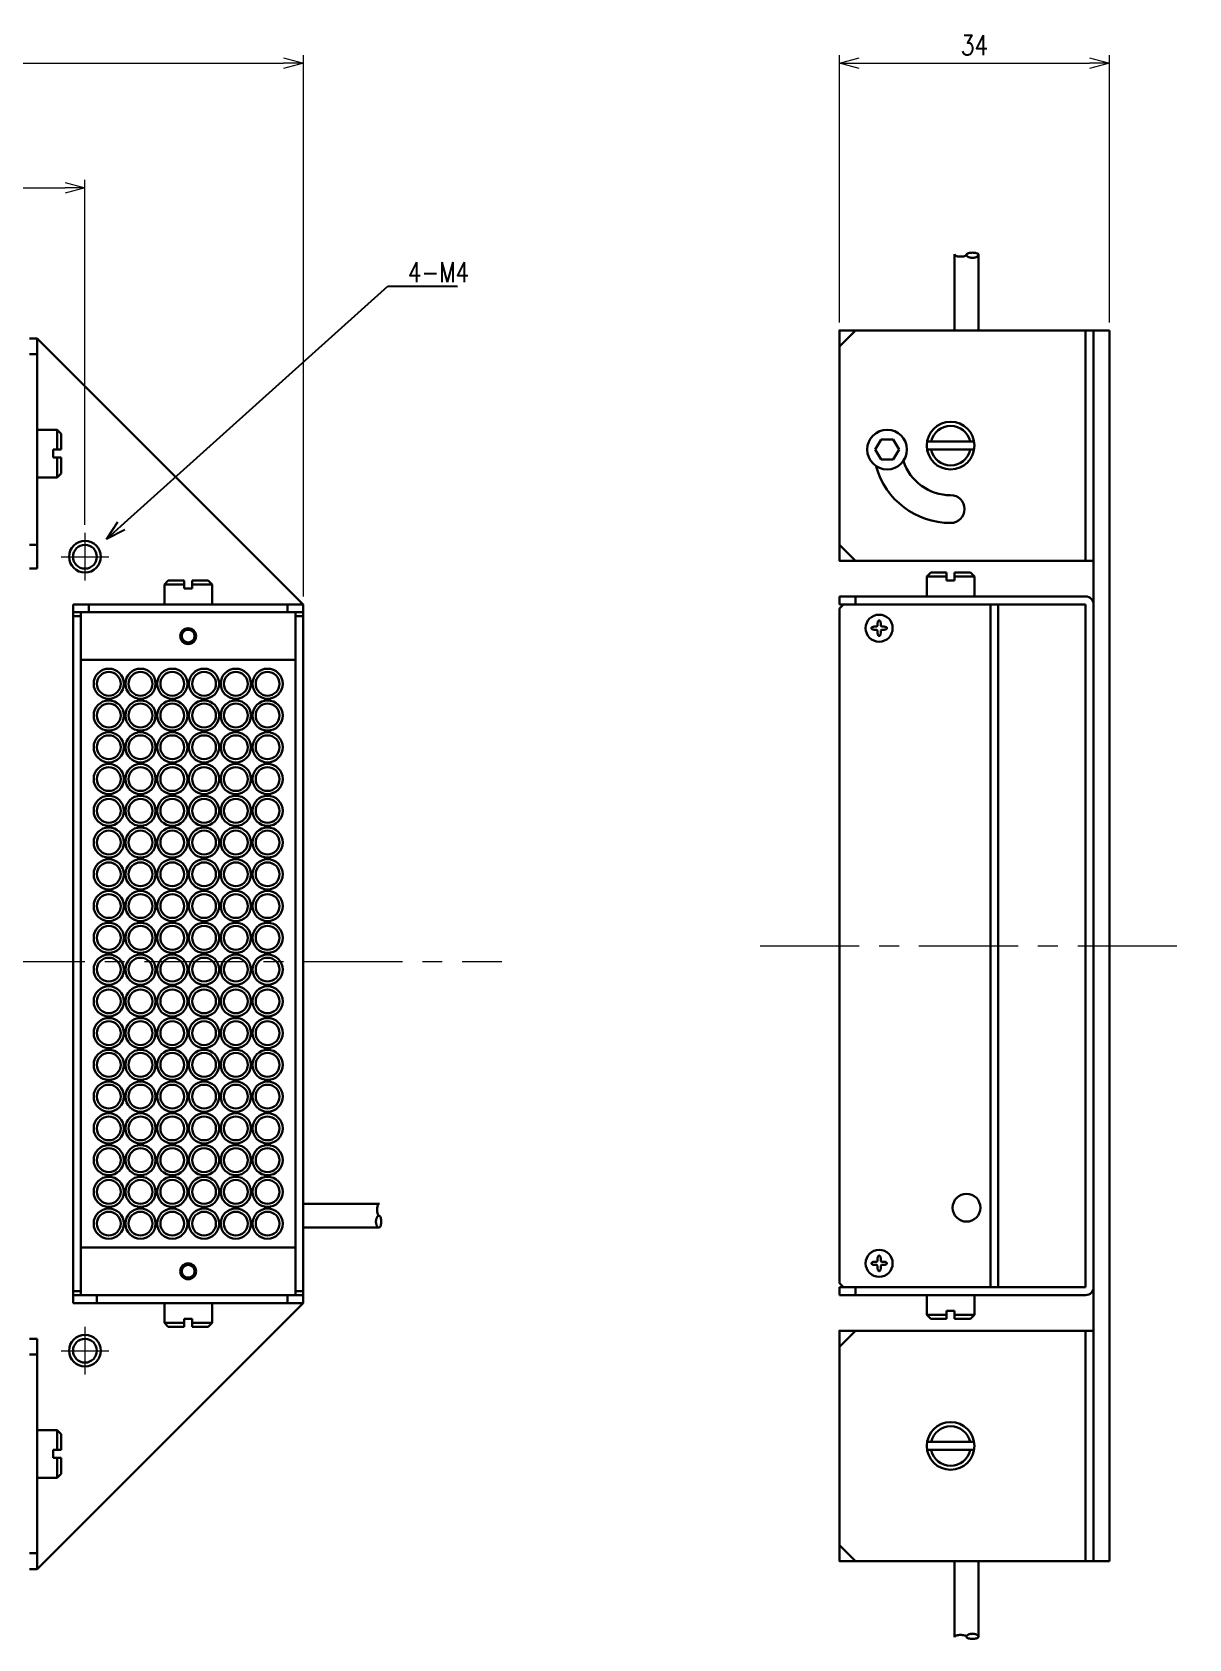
# Model space of a CAD drawing. Header units: millimetres. Extents: x 32 to 367, y 46 to 251.
# Drawn here: x 221 to 366.7, y 49 to 251.4 of the extents above; entities that cross this region are included whole.
import ezdxf
from ezdxf import colors
from ezdxf.entities.mleader import LeaderData, LeaderLine
from ezdxf.math import Vec2, Vec3

# ---------------------------------------------------------------- set-up
doc = ezdxf.new("R2010")
doc.units = ezdxf.units.MM
doc.linetypes.add('CENTER', pattern=[2, 1.25, -0.25, 0.25, -0.25])
doc.layers.get('0').update_dxf_attribs({"lineweight": 30})
doc.layers.get('Defpoints').update_dxf_attribs({"lineweight": 9})
doc.layers.add('2KD_寸法１', color=7, linetype='Continuous', lineweight=15)
doc.layers.add('2KD_寸法１ @ 1', color=7, linetype='Continuous', lineweight=15)
doc.styles.get("Standard").update_dxf_attribs({"font": 'simplex.shx', "width": 0.8, "bigfont": 'extfont.shx'})
doc.dimstyles.new('KD-STD', dxfattribs={"dimscale": 0, "dimtxt": 2.5, "dimasz": 2.5, "dimexe": 1, "dimexo": 1, "dimgap": 1, "dimtad": 1, "dimdsep": 46, "dimtxsty": 'Standard', "dimblk": 'OPEN30', "dimcen": 0, "dimadec": 0, "dimazin": 0, "dimtfac": 1, "dimtmove": 0, "dimatfit": 3, "dimldrblk": 'OPEN30', "dimfxl": 1, "dimtolj": 1, "dimtzin": 0, "dimlwd": 15, "dimlwe": 15, "dimarcsym": 0})

# ---------------------------------------------------------------- blocks, each defined once
blk = doc.blocks.new('_Open30')
at = {"lineweight": -2}
for p, q in [((-1, 0.268), (0, 0)), ((0, 0), (-1, -0.268)), ((0, 0), (-1, 0))]:
    blk.add_line(p, q, dxfattribs=at)
blk = doc.blocks.new('*D28')
at = {"layer": '2KD_寸法１', "color": 0, "lineweight": 15}
for p, q in [((127.66, 189.35), (127.66, 232.8)), ((227.66, 189.35), (227.66, 232.8)), ((130.16, 231.8), (225.16, 231.8))]:
    blk.add_line(p, q, dxfattribs=at)
at = {"layer": 'Defpoints', "color": 0}
for p in [(227.66, 231.8), (127.66, 188.35), (227.66, 188.35)]:
    blk.add_point(p, dxfattribs=at)
at = {"layer": '2KD_寸法１', "color": 0, "lineweight": 15, "xscale": 2.5, "yscale": 2.5, "zscale": 2.5, "rotation": 180}
blk.add_blockref('_Open30', (127.66, 231.8), dxfattribs=at)
at = {"layer": '2KD_寸法１', "color": 0, "lineweight": 15, "xscale": 2.5, "yscale": 2.5, "zscale": 2.5}
blk.add_blockref('_Open30', (227.66, 231.8), dxfattribs=at)
at = {"layer": '2KD_寸法１', "color": 0, "insert": (177.66, 234.05), "char_height": 2.5, "attachment_point": 5}
blk.add_mtext('\\A1;100', dxfattribs=at)
blk = doc.blocks.new('*D29')
at = {"layer": '2KD_寸法１', "color": 0, "lineweight": 15}
for p, q in [((100.16, 180.35), (100.16, 248.53)), ((102.66, 247.53), (252.66, 247.53)), ((255.16, 180.35), (255.16, 248.53))]:
    blk.add_line(p, q, dxfattribs=at)
at = {"layer": 'Defpoints', "color": 0}
for p in [(255.16, 247.53), (100.16, 179.35), (255.16, 179.35)]:
    blk.add_point(p, dxfattribs=at)
at = {"layer": '2KD_寸法１', "color": 0, "lineweight": 15, "xscale": 2.5, "yscale": 2.5, "zscale": 2.5, "rotation": 180}
blk.add_blockref('_Open30', (100.16, 247.53), dxfattribs=at)
at = {"layer": '2KD_寸法１', "color": 0, "lineweight": 15, "xscale": 2.5, "yscale": 2.5, "zscale": 2.5}
blk.add_blockref('_Open30', (255.16, 247.53), dxfattribs=at)
at = {"layer": '2KD_寸法１', "color": 0, "insert": (177.66, 249.78), "char_height": 2.5, "attachment_point": 5}
blk.add_mtext('\\A1;155', dxfattribs=at)
blk = doc.blocks.new('*D35')
at = {"layer": '2KD_寸法１', "color": 0, "lineweight": 15}
for p, q in [((322.67, 214.85), (322.67, 248.53)), ((325.17, 247.53), (354.17, 247.53)), ((356.67, 214.85), (356.67, 248.53))]:
    blk.add_line(p, q, dxfattribs=at)
at = {"layer": 'Defpoints', "color": 0}
for p in [(356.67, 247.53), (322.67, 213.85), (356.67, 213.85)]:
    blk.add_point(p, dxfattribs=at)
at = {"layer": '2KD_寸法１', "color": 0, "lineweight": 15, "xscale": 2.5, "yscale": 2.5, "zscale": 2.5, "rotation": 180}
blk.add_blockref('_Open30', (322.67, 247.53), dxfattribs=at)
at = {"layer": '2KD_寸法１', "color": 0, "lineweight": 15, "xscale": 2.5, "yscale": 2.5, "zscale": 2.5}
blk.add_blockref('_Open30', (356.67, 247.53), dxfattribs=at)
at = {"layer": '2KD_寸法１', "color": 0, "insert": (339.67, 249.78), "char_height": 2.5, "attachment_point": 5}
blk.add_mtext('\\A1;34', dxfattribs=at)
blk = doc.blocks.new('A$C21BE0713')
for p, q in [((14.5, 87.1), (14.5, 77.5)), ((17.5, 87.1), (17.5, 77.5)), ((2, 77.5), (0, 75.5)), ((2, 77.5), (32, 77.5)), ((31, 48.5), (31, 77.5)), ((32, 77.5), (32, -77.5)), ((34, 77.5), (32, 77.5)), ((32, 48.5), (32, 77.5)), ((34, 77.5), (34, -77.5)), ((0, 50.5), (0, 75.5)), ((4.5, 62.5), (5.25, 63.75)), ((5.25, 63.75), (6.75, 63.75)), ((7.5, 62.5), (6.75, 63.75)), ((16.956, 63.5), (11.045, 63.5)), ((5.25, 61.25), (4.5, 62.5)), ((5.25, 61.25), (6.75, 61.25)), ((7.5, 62.5), (6.75, 61.25)), ((16.956, 62.5), (11.045, 62.5)), ((0, 50.5), (2, 48.5)), ((32, 48.5), (2, 48.5)), ((11, 46.5), (11.5, 47)), ((11.5, 47), (13.5, 47)), ((13.5, 47), (13.5, 46)), ((14.5, 46), (14.5, 47)), ((14.5, 47), (16.5, 47)), ((16.5, 47), (17, 46.5)), ((13.5, 46.5), (11, 46.5)), ((11, 44), (11, 46.5)), ((13.5, 46), (14.5, 46)), ((17, 46.5), (14.5, 46.5)), ((17, 44), (17, 46.5)), ((31, 44), (0, 44)), ((0, 44), (0, 43)), ((0, 43), (31, 43)), ((0, 42.5), (0.5, 43)), ((0, 42.5), (0, -42.5)), ((2, 43), (2, 44)), ((11, 44), (17, 44)), ((19, -43), (19, 43)), ((31, -43), (31, 43)), ((32, -43), (32, 43)), ((4.8044, 40.2935), (4.8044, 40.5872)), ((5.196, 40.2935), (5.196, 40.5872)), ((4.7065, 40.1955), (4.4128, 40.1955)), ((4.7065, 39.8039), (4.4128, 39.8039)), ((4.7065, 40.1956), (4.8044, 40.2935)), ((4.7065, 39.8039), (4.8044, 39.706)), ((4.8044, 39.706), (4.8044, 39.4123)), ((5.196, 39.706), (5.196, 39.4123)), ((5.294, 40.1956), (5.1961, 40.2935)), ((5.294, 39.8039), (5.1961, 39.706)), ((5.294, 40.1955), (5.5877, 40.1955)), ((5.294, 39.8039), (5.5877, 39.8039)), ((4.7065, -39.8045), (4.4128, -39.8045)), ((4.7065, -40.1961), (4.4128, -40.1961)), ((4.7065, -39.8044), (4.8044, -39.7065)), ((4.7065, -40.1961), (4.8044, -40.294)), ((4.8044, -39.7065), (4.8044, -39.4128)), ((4.8044, -40.294), (4.8044, -40.5877)), ((5.196, -39.7065), (5.196, -39.4128)), ((5.196, -40.294), (5.196, -40.5877)), ((5.294, -39.8044), (5.1961, -39.7065)), ((5.294, -40.1961), (5.1961, -40.294)), ((5.294, -39.8045), (5.5877, -39.8045)), ((5.294, -40.1961), (5.5877, -40.1961)), ((0, -42.5), (0.5, -43)), ((0, -43), (31, -43)), ((0, -44), (0, -43)), ((0, -44), (31, -44)), ((2, -44), (2, -43)), ((11, -44), (17, -44)), ((11, -44), (11, -46.5)), ((17, -44), (17, -46.5)), ((11, -46.5), (11.5, -47)), ((13.5, -46.5), (11, -46.5)), ((13.5, -47), (13.5, -46)), ((13.5, -46), (14.5, -46)), ((14.5, -46), (14.5, -47)), ((17, -46.5), (14.5, -46.5)), ((16.5, -47), (17, -46.5)), ((2, -48.5), (0, -50.5)), ((2, -48.5), (32, -48.5)), ((11.5, -47), (13.5, -47)), ((14.5, -47), (16.5, -47)), ((31, -77.5), (31, -48.5)), ((0, -75.5), (0, -50.5)), ((16.956, -62.5), (11.045, -62.5)), ((16.956, -63.5), (11.045, -63.5)), ((0, -75.5), (2, -77.5)), ((32, -77.5), (2, -77.5)), ((14.5, -87.1), (14.5, -77.5)), ((17.5, -87.1), (17.5, -77.5)), ((32, -77.5), (34, -77.5))]:
    blk.add_line(p, q)
for points in [[(16, 87.05), (15.9886, 87.0066), (15.9548, 86.9645), (15.8995, 86.925), (15.8246, 86.8893), (15.7321, 86.8585), (15.625, 86.8335), (15.5065, 86.8151), (15.3803, 86.8038), (15.25, 86.8), (15.1198, 86.8038), (14.9935, 86.8151), (14.875, 86.8335), (14.7679, 86.8585), (14.6755, 86.8893), (14.6005, 86.925), (14.5453, 86.9645), (14.5114, 87.0066), (14.5, 87.05)], [(16, 87.05), (16.0114, 87.0934), (16.0453, 87.1355), (16.1005, 87.175), (16.1755, 87.2107), (16.2679, 87.2415), (16.375, 87.2665), (16.4935, 87.2849), (16.6198, 87.2962), (16.75, 87.3), (16.8803, 87.2962), (17.0065, 87.2849), (17.125, 87.2665), (17.2321, 87.2415), (17.3246, 87.2107), (17.3995, 87.175), (17.4548, 87.1355), (17.4886, 87.0934), (17.5, 87.05)], [(17.5, 87.05), (17.4972, 87.0151), (17.4886, 86.9805), (17.4745, 86.9465), (17.4548, 86.9132), (17.4297, 86.881), (17.3995, 86.85), (17.3644, 86.8206), (17.3245, 86.7929), (17.2803, 86.7672), (17.2321, 86.7436), (17.1801, 86.7223), (17.125, 86.7036), (17.0669, 86.6875), (17.0065, 86.6741), (16.9441, 86.6636), (16.8803, 86.6561), (16.8154, 86.6515), (16.75, 86.65), (16.6846, 86.6515), (16.6197, 86.6561), (16.5559, 86.6636), (16.4935, 86.6741), (16.4331, 86.6875), (16.375, 86.7036), (16.3199, 86.7223), (16.2679, 86.7436), (16.2197, 86.7672), (16.1755, 86.7929), (16.1356, 86.8206), (16.1005, 86.85), (16.0703, 86.881), (16.0452, 86.9132), (16.0255, 86.9465), (16.0114, 86.9805), (16.0028, 87.0151), (16, 87.05)], [(0, 75.5), (0, 77.5), (2, 77.5)], [(0, 50.5), (0, 48.5), (2, 48.5)], [(0.5, -43), (20, -43), (20, 43), (0.5, 43)], [(5.196, 40.5872), (5.1953, 40.6213), (5.193, 40.6552), (5.1893, 40.6886), (5.1842, 40.7211), (5.1776, 40.7527), (5.1698, 40.783), (5.1606, 40.8118), (5.1502, 40.8389), (5.1387, 40.8641), (5.1261, 40.8872), (5.1125, 40.908), (5.0981, 40.9263), (5.083, 40.9421), (5.0672, 40.9552), (5.0509, 40.9654), (5.0342, 40.9728), (5.0173, 40.9773), (5.0002, 40.9788), (4.9831, 40.9773), (4.9662, 40.9728), (4.9495, 40.9654), (4.9332, 40.9552), (4.9174, 40.9421), (4.9023, 40.9263), (4.8879, 40.908), (4.8743, 40.8872), (4.8617, 40.8641), (4.8502, 40.8389), (4.8398, 40.8118), (4.8306, 40.783), (4.8228, 40.7527), (4.8162, 40.7211), (4.8111, 40.6886), (4.8074, 40.6552), (4.8051, 40.6213), (4.8044, 40.5872)], [(4.4128, 40.1955), (4.3787, 40.1948), (4.3448, 40.1925), (4.3114, 40.1888), (4.2789, 40.1837), (4.2473, 40.1771), (4.217, 40.1693), (4.1882, 40.1601), (4.1611, 40.1497), (4.1359, 40.1382), (4.1128, 40.1256), (4.092, 40.112), (4.0737, 40.0976), (4.0579, 40.0825), (4.0448, 40.0667), (4.0346, 40.0504), (4.0272, 40.0337), (4.0227, 40.0168), (4.0212, 39.9997), (4.0227, 39.9826), (4.0272, 39.9657), (4.0346, 39.949), (4.0448, 39.9327), (4.0579, 39.9169), (4.0737, 39.9018), (4.092, 39.8874), (4.1128, 39.8738), (4.1359, 39.8612), (4.1611, 39.8497), (4.1882, 39.8393), (4.217, 39.8301), (4.2473, 39.8223), (4.2789, 39.8157), (4.3114, 39.8106), (4.3448, 39.8069), (4.3787, 39.8046), (4.4128, 39.8039)], [(4.8044, 39.4123), (4.8051, 39.3782), (4.8074, 39.3443), (4.8111, 39.3109), (4.8162, 39.2784), (4.8228, 39.2468), (4.8306, 39.2165), (4.8398, 39.1877), (4.8502, 39.1606), (4.8617, 39.1354), (4.8743, 39.1123), (4.8879, 39.0915), (4.9023, 39.0732), (4.9174, 39.0574), (4.9332, 39.0443), (4.9495, 39.0341), (4.9662, 39.0267), (4.9831, 39.0222), (5.0002, 39.0207), (5.0173, 39.0222), (5.0342, 39.0267), (5.0509, 39.0341), (5.0672, 39.0443), (5.083, 39.0574), (5.0981, 39.0732), (5.1125, 39.0915), (5.1261, 39.1123), (5.1387, 39.1354), (5.1502, 39.1606), (5.1606, 39.1877), (5.1698, 39.2165), (5.1776, 39.2468), (5.1842, 39.2784), (5.1893, 39.3109), (5.193, 39.3443), (5.1953, 39.3782), (5.196, 39.4123)], [(5.5877, 39.8039), (5.6218, 39.8046), (5.6557, 39.8069), (5.6891, 39.8106), (5.7216, 39.8157), (5.7532, 39.8223), (5.7835, 39.8301), (5.8123, 39.8393), (5.8394, 39.8497), (5.8646, 39.8612), (5.8877, 39.8738), (5.9085, 39.8874), (5.9268, 39.9018), (5.9426, 39.9169), (5.9557, 39.9327), (5.9659, 39.949), (5.9733, 39.9657), (5.9778, 39.9826), (5.9793, 39.9997), (5.9778, 40.0168), (5.9733, 40.0337), (5.9659, 40.0504), (5.9557, 40.0667), (5.9426, 40.0825), (5.9268, 40.0976), (5.9085, 40.112), (5.8877, 40.1256), (5.8646, 40.1382), (5.8394, 40.1497), (5.8123, 40.1601), (5.7835, 40.1693), (5.7532, 40.1771), (5.7216, 40.1837), (5.6891, 40.1888), (5.6557, 40.1925), (5.6218, 40.1948), (5.5877, 40.1955)], [(4.4128, -39.8045), (4.3787, -39.8052), (4.3448, -39.8075), (4.3114, -39.8112), (4.2789, -39.8163), (4.2473, -39.8229), (4.217, -39.8307), (4.1882, -39.8399), (4.1611, -39.8503), (4.1359, -39.8618), (4.1128, -39.8744), (4.092, -39.888), (4.0737, -39.9024), (4.0579, -39.9175), (4.0448, -39.9333), (4.0346, -39.9496), (4.0272, -39.9663), (4.0227, -39.9832), (4.0212, -40.0003), (4.0227, -40.0174), (4.0272, -40.0343), (4.0346, -40.051), (4.0448, -40.0673), (4.0579, -40.0831), (4.0737, -40.0982), (4.092, -40.1126), (4.1128, -40.1262), (4.1359, -40.1388), (4.1611, -40.1503), (4.1882, -40.1607), (4.217, -40.1699), (4.2473, -40.1777), (4.2789, -40.1843), (4.3114, -40.1894), (4.3448, -40.1931), (4.3787, -40.1954), (4.4128, -40.1961)], [(5.196, -39.4128), (5.1953, -39.3787), (5.193, -39.3448), (5.1893, -39.3114), (5.1842, -39.2789), (5.1776, -39.2473), (5.1698, -39.217), (5.1606, -39.1882), (5.1502, -39.1611), (5.1387, -39.1359), (5.1261, -39.1128), (5.1125, -39.092), (5.0981, -39.0737), (5.083, -39.0579), (5.0672, -39.0448), (5.0509, -39.0346), (5.0342, -39.0272), (5.0173, -39.0227), (5.0002, -39.0212), (4.9831, -39.0227), (4.9662, -39.0272), (4.9495, -39.0346), (4.9332, -39.0448), (4.9174, -39.0579), (4.9023, -39.0737), (4.8879, -39.092), (4.8743, -39.1128), (4.8617, -39.1359), (4.8502, -39.1611), (4.8398, -39.1882), (4.8306, -39.217), (4.8228, -39.2473), (4.8162, -39.2789), (4.8111, -39.3114), (4.8074, -39.3448), (4.8051, -39.3787), (4.8044, -39.4128)], [(5.5877, -40.1961), (5.6218, -40.1954), (5.6557, -40.1931), (5.6891, -40.1894), (5.7216, -40.1843), (5.7532, -40.1777), (5.7835, -40.1699), (5.8123, -40.1607), (5.8394, -40.1503), (5.8646, -40.1388), (5.8877, -40.1262), (5.9085, -40.1126), (5.9268, -40.0982), (5.9426, -40.0831), (5.9557, -40.0673), (5.9659, -40.051), (5.9733, -40.0343), (5.9778, -40.0174), (5.9793, -40.0003), (5.9778, -39.9832), (5.9733, -39.9663), (5.9659, -39.9496), (5.9557, -39.9333), (5.9426, -39.9175), (5.9268, -39.9024), (5.9085, -39.888), (5.8877, -39.8744), (5.8646, -39.8618), (5.8394, -39.8503), (5.8123, -39.8399), (5.7835, -39.8307), (5.7532, -39.8229), (5.7216, -39.8163), (5.6891, -39.8112), (5.6557, -39.8075), (5.6218, -39.8052), (5.5877, -39.8045)], [(4.8044, -40.5877), (4.8051, -40.6218), (4.8074, -40.6557), (4.8111, -40.6891), (4.8162, -40.7216), (4.8228, -40.7532), (4.8306, -40.7835), (4.8398, -40.8123), (4.8502, -40.8394), (4.8617, -40.8646), (4.8743, -40.8877), (4.8879, -40.9085), (4.9023, -40.9268), (4.9174, -40.9426), (4.9332, -40.9557), (4.9495, -40.9659), (4.9662, -40.9733), (4.9831, -40.9778), (5.0002, -40.9793), (5.0173, -40.9778), (5.0342, -40.9733), (5.0509, -40.9659), (5.0672, -40.9557), (5.083, -40.9426), (5.0981, -40.9268), (5.1125, -40.9085), (5.1261, -40.8877), (5.1387, -40.8646), (5.1502, -40.8394), (5.1606, -40.8123), (5.1698, -40.7835), (5.1776, -40.7532), (5.1842, -40.7216), (5.1893, -40.6891), (5.193, -40.6557), (5.1953, -40.6218), (5.196, -40.5877)], [(0, -50.5), (0, -48.5), (2, -48.5)], [(0, -75.5), (0, -77.5), (2, -77.5)], [(16, -87.05), (15.9886, -87.0066), (15.9548, -86.9645), (15.8995, -86.925), (15.8246, -86.8893), (15.7321, -86.8585), (15.625, -86.8335), (15.5065, -86.8151), (15.3803, -86.8038), (15.25, -86.8), (15.1198, -86.8038), (14.9935, -86.8151), (14.875, -86.8335), (14.7679, -86.8585), (14.6755, -86.8893), (14.6005, -86.925), (14.5453, -86.9645), (14.5114, -87.0066), (14.5, -87.05)], [(17.5, -87.05), (17.4972, -87.0151), (17.4886, -86.9805), (17.4745, -86.9465), (17.4548, -86.9132), (17.4297, -86.881), (17.3995, -86.85), (17.3644, -86.8206), (17.3245, -86.7929), (17.2803, -86.7672), (17.2321, -86.7436), (17.1801, -86.7223), (17.125, -86.7036), (17.0669, -86.6875), (17.0065, -86.6741), (16.9441, -86.6636), (16.8803, -86.6561), (16.8154, -86.6515), (16.75, -86.65), (16.6846, -86.6515), (16.6197, -86.6561), (16.5559, -86.6636), (16.4935, -86.6741), (16.4331, -86.6875), (16.375, -86.7036), (16.3199, -86.7223), (16.2679, -86.7436), (16.2197, -86.7672), (16.1755, -86.7929), (16.1356, -86.8206), (16.1005, -86.85), (16.0703, -86.881), (16.0452, -86.9132), (16.0255, -86.9465), (16.0114, -86.9805), (16.0028, -87.0151), (16, -87.05)], [(16, -87.05), (16.0114, -87.0934), (16.0453, -87.1355), (16.1005, -87.175), (16.1755, -87.2107), (16.2679, -87.2415), (16.375, -87.2665), (16.4935, -87.2849), (16.6198, -87.2962), (16.75, -87.3), (16.8803, -87.2962), (17.0065, -87.2849), (17.125, -87.2665), (17.2321, -87.2415), (17.3246, -87.2107), (17.3995, -87.175), (17.4548, -87.1355), (17.4886, -87.0934), (17.5, -87.05)]]:
    blk.add_lwpolyline(points)
for centre, radius in [((6, 62.5), 2.5), ((14, 63), 3), ((5.0003, 39.9997), 1.7), ((16, -33), 1.75), ((5.0003, -40.0003), 1.7), ((14, -63), 3)]:
    blk.add_circle(centre, radius)
for centre, radius, start, end in [((14, 62.98), 2.5, 12, 168), ((14, 63), 6.25, 198.2, 270), ((14, 63), 2.5, 192, 348), ((14, 63), 9.75, 195.6, 270), ((14, 55), 1.75, 0, 90), ((14, 55), 1.75, 270, 0), ((31, 43), 1, 0, 90), ((31, -43), 1, 270, 0), ((31, -43), 1, 270, 0), ((14, -63.02), 2.5, 12, 168), ((14, -63), 2.5, 192, 348)]:
    blk.add_arc(centre, radius, start, end)
blk = doc.blocks.new('A$C1C1A73F9')
for p, q in [((83, 77.5), (84, 77.5)), ((84, 77.5), (117.5, 44)), ((84, 77.5), (84, 48.5)), ((83, 75.5), (84, 75.5)), ((84, 66), (84, 60)), ((84, 66), (86.5, 66)), ((86.5, 66), (87, 65.5)), ((86.5, 63.5), (86.5, 66)), ((87, 65.5), (87, 63.5)), ((87, 63.5), (86, 63.5)), ((86, 63.5), (86, 62.5)), ((86, 62.5), (87, 62.5)), ((86.5, 60), (86.5, 62.5)), ((87, 62.5), (87, 60.5)), ((84, 60), (86.5, 60)), ((87, 60.5), (86.5, 60)), ((83, 51.5), (84, 51.5)), ((83, 48.5), (84, 48.5)), ((100.5, 47), (100, 46.5)), ((102.5, 47), (100.5, 47)), ((102.5, 46), (102.5, 47)), ((103.5, 47), (103.5, 46)), ((105.5, 47), (103.5, 47)), ((106, 46.5), (105.5, 47)), ((100, 46.5), (102.5, 46.5)), ((100, 44), (100, 46.5)), ((103.5, 46), (102.5, 46)), ((103.5, 46.5), (106, 46.5)), ((106, 44), (106, 46.5)), ((88.5, 44), (88.5, 43)), ((88.5, 44), (117.5, 44)), ((88.5, -43), (88.5, 43)), ((117.5, 43), (88.5, 43)), ((89.5, 42.5), (88.5, 42.5)), ((117.5, 43), (89.5, 43)), ((89.5, -43), (89.5, 43)), ((89.5, 37), (89.5, 43)), ((89.5, 43), (116.5, 43)), ((90.5, 44), (90.5, 43)), ((106, 44), (100, 44)), ((115.5, 44), (115.5, 43)), ((116.5, -43), (116.5, 43)), ((116.5, 43), (116.5, 37)), ((117.5, 42.5), (116.5, 42.5)), ((117.5, 43), (117.5, 44)), ((117.5, -43), (117.5, 43)), ((116.5, 37), (89.5, 37)), ((127.1, -31.5), (117.5, -31.5)), ((127.1, -34.5), (117.5, -34.5)), ((89.5, -43), (89.5, -37)), ((89.5, -37), (116.5, -37)), ((116.5, -37), (116.5, -43)), ((117.5, -44), (84, -77.5)), ((89.5, -42.5), (88.5, -42.5)), ((88.5, -43), (88.5, -44)), ((88.5, -43), (117.5, -43)), ((117.5, -44), (88.5, -44)), ((117.5, -43), (89.5, -43)), ((116.5, -43), (89.5, -43)), ((91.5, -43), (91.5, -44)), ((106, -44), (100, -44)), ((100, -44), (100, -46.5)), ((106, -44), (106, -46.5)), ((115.5, -43), (115.5, -44)), ((117.5, -42.5), (116.5, -42.5)), ((117.5, -43), (117.5, -44)), ((100.5, -47), (100, -46.5)), ((100, -46.5), (102.5, -46.5)), ((103.5, -46), (102.5, -46)), ((102.5, -46), (102.5, -47)), ((103.5, -47), (103.5, -46)), ((103.5, -46.5), (106, -46.5)), ((106, -46.5), (105.5, -47)), ((84, -48.5), (83, -48.5)), ((84, -48.5), (84, -77.5)), ((102.5, -47), (100.5, -47)), ((105.5, -47), (103.5, -47)), ((84, -50.5), (83, -50.5)), ((84, -66), (84, -60)), ((84, -60), (86.5, -60)), ((87, -60.5), (86.5, -60)), ((86.5, -60), (86.5, -62.5)), ((87, -62.5), (87, -60.5)), ((86, -63.5), (86, -62.5)), ((86, -62.5), (87, -62.5)), ((87, -63.5), (86, -63.5)), ((86.5, -63.5), (86.5, -66)), ((87, -65.5), (87, -63.5)), ((84, -66), (86.5, -66)), ((86.5, -66), (87, -65.5)), ((84, -75.5), (83, -75.5)), ((83, -77.5), (84, -77.5))]:
    blk.add_line(p, q)
for points in [[(127.05, -33), (127.0066, -32.9886), (126.9645, -32.9548), (126.925, -32.8995), (126.8893, -32.8246), (126.8585, -32.7321), (126.8335, -32.625), (126.8151, -32.5065), (126.8038, -32.3803), (126.8, -32.25), (126.8038, -32.1198), (126.8151, -31.9935), (126.8335, -31.875), (126.8585, -31.7679), (126.8893, -31.6755), (126.925, -31.6005), (126.9645, -31.5453), (127.0066, -31.5114), (127.05, -31.5)], [(127.05, -34.5), (127.0151, -34.4972), (126.9805, -34.4886), (126.9465, -34.4745), (126.9132, -34.4548), (126.881, -34.4297), (126.85, -34.3995), (126.8206, -34.3644), (126.7929, -34.3245), (126.7672, -34.2803), (126.7436, -34.2321), (126.7223, -34.1801), (126.7036, -34.125), (126.6875, -34.0669), (126.6741, -34.0065), (126.6636, -33.9441), (126.6561, -33.8803), (126.6515, -33.8154), (126.65, -33.75), (126.6515, -33.6846), (126.6561, -33.6197), (126.6636, -33.5559), (126.6741, -33.4935), (126.6875, -33.4331), (126.7036, -33.375), (126.7223, -33.3199), (126.7436, -33.2679), (126.7672, -33.2197), (126.7929, -33.1755), (126.8206, -33.1356), (126.85, -33.1005), (126.881, -33.0703), (126.9132, -33.0452), (126.9465, -33.0255), (126.9805, -33.0114), (127.0151, -33.0028), (127.05, -33)], [(127.05, -33), (127.0934, -33.0114), (127.1355, -33.0453), (127.175, -33.1005), (127.2107, -33.1755), (127.2415, -33.2679), (127.2665, -33.375), (127.2849, -33.4935), (127.2962, -33.6198), (127.3, -33.75), (127.2962, -33.8803), (127.2849, -34.0065), (127.2665, -34.125), (127.2415, -34.2321), (127.2107, -34.3246), (127.175, -34.3995), (127.1355, -34.4548), (127.0934, -34.4886), (127.05, -34.5)]]:
    blk.add_lwpolyline(points)
for centre, radius in [((90, 50), 2), ((90, 50), 1.5), ((103, 40), 1), ((103, 40), 0.8), ((93, 34), 1.9), ((93, 34), 1.5), ((97, 34), 1.9), ((97, 34), 1.5), ((101, 34), 1.9), ((101, 34), 1.5), ((105, 34), 1.9), ((105, 34), 1.5), ((109, 34), 1.9), ((109, 34), 1.5), ((113, 34), 1.9), ((113, 34), 1.5), ((93, 30), 1.9), ((93, 30), 1.5), ((97, 30), 1.9), ((97, 30), 1.5), ((101, 30), 1.9), ((101, 30), 1.5), ((105, 30), 1.9), ((105, 30), 1.5), ((109, 30), 1.9), ((109, 30), 1.5), ((113, 30), 1.9), ((113, 30), 1.5), ((93, 26), 1.9), ((93, 26), 1.5), ((97, 26), 1.9), ((97, 26), 1.5), ((101, 26), 1.9), ((101, 26), 1.5), ((105, 26), 1.9), ((105, 26), 1.5), ((109, 26), 1.9), ((109, 26), 1.5), ((113, 26), 1.9), ((113, 26), 1.5), ((93, 22), 1.9), ((93, 22), 1.5), ((97, 22), 1.9), ((97, 22), 1.5), ((101, 22), 1.9), ((101, 22), 1.5), ((105, 22), 1.9), ((105, 22), 1.5), ((109, 22), 1.9), ((109, 22), 1.5), ((113, 22), 1.9), ((113, 22), 1.5), ((93, 18), 1.9), ((93, 18), 1.5), ((97, 18), 1.9), ((97, 18), 1.5), ((101, 18), 1.9), ((101, 18), 1.5), ((105, 18), 1.9), ((105, 18), 1.5), ((109, 18), 1.9), ((109, 18), 1.5), ((113, 18), 1.9), ((113, 18), 1.5), ((93, 14), 1.9), ((93, 14), 1.5), ((97, 14), 1.9), ((97, 14), 1.5), ((101, 14), 1.9), ((101, 14), 1.5), ((105, 14), 1.9), ((105, 14), 1.5), ((109, 14), 1.9), ((109, 14), 1.5), ((113, 14), 1.9), ((113, 14), 1.5), ((93, 10), 1.9), ((93, 10), 1.5), ((97, 10), 1.9), ((97, 10), 1.5), ((101, 10), 1.9), ((101, 10), 1.5), ((105, 10), 1.9), ((105, 10), 1.5), ((109, 10), 1.9), ((109, 10), 1.5), ((113, 10), 1.9), ((113, 10), 1.5), ((93, 6), 1.9), ((93, 6), 1.5), ((97, 6), 1.9), ((97, 6), 1.5), ((101, 6), 1.9), ((101, 6), 1.5), ((105, 6), 1.9), ((105, 6), 1.5), ((109, 6), 1.9), ((109, 6), 1.5), ((113, 6), 1.9), ((113, 6), 1.5), ((93, 2), 1.9), ((93, 2), 1.5), ((97, 2), 1.9), ((97, 2), 1.5), ((101, 2), 1.9), ((101, 2), 1.5), ((105, 2), 1.9), ((105, 2), 1.5), ((109, 2), 1.9), ((109, 2), 1.5), ((113, 2), 1.9), ((113, 2), 1.5), ((93, -2), 1.9), ((93, -2), 1.5), ((97, -2), 1.9), ((97, -2), 1.5), ((101, -2), 1.9), ((101, -2), 1.5), ((105, -2), 1.9), ((105, -2), 1.5), ((109, -2), 1.9), ((109, -2), 1.5), ((113, -2), 1.9), ((113, -2), 1.5), ((93, -6), 1.9), ((93, -6), 1.5), ((97, -6), 1.9), ((97, -6), 1.5), ((101, -6), 1.9), ((101, -6), 1.5), ((105, -6), 1.9), ((105, -6), 1.5), ((109, -6), 1.9), ((109, -6), 1.5), ((113, -6), 1.9), ((113, -6), 1.5), ((93, -10), 1.9), ((93, -10), 1.5), ((97, -10), 1.9), ((97, -10), 1.5), ((101, -10), 1.9), ((101, -10), 1.5), ((105, -10), 1.9), ((105, -10), 1.5), ((109, -10), 1.9), ((109, -10), 1.5), ((113, -10), 1.9), ((113, -10), 1.5), ((93, -14), 1.9), ((97, -14), 1.9), ((101, -14), 1.9), ((105, -14), 1.9), ((109, -14), 1.9), ((113, -14), 1.9), ((93, -14), 1.5), ((97, -14), 1.5), ((101, -14), 1.5), ((105, -14), 1.5), ((109, -14), 1.5), ((113, -14), 1.5), ((93, -18), 1.9), ((97, -18), 1.9), ((101, -18), 1.9), ((105, -18), 1.9), ((109, -18), 1.9), ((113, -18), 1.9), ((93, -18), 1.5), ((97, -18), 1.5), ((101, -18), 1.5), ((105, -18), 1.5), ((109, -18), 1.5), ((113, -18), 1.5), ((93, -22), 1.9), ((97, -22), 1.9), ((101, -22), 1.9), ((105, -22), 1.9), ((109, -22), 1.9), ((113, -22), 1.9), ((93, -22), 1.5), ((97, -22), 1.5), ((101, -22), 1.5), ((105, -22), 1.5), ((109, -22), 1.5), ((113, -22), 1.5), ((93, -26), 1.9), ((97, -26), 1.9), ((101, -26), 1.9), ((105, -26), 1.9), ((109, -26), 1.9), ((113, -26), 1.9), ((93, -26), 1.5), ((97, -26), 1.5), ((101, -26), 1.5), ((105, -26), 1.5), ((109, -26), 1.5), ((113, -26), 1.5), ((93, -30), 1.9), ((97, -30), 1.9), ((101, -30), 1.9), ((105, -30), 1.9), ((109, -30), 1.9), ((113, -30), 1.9), ((93, -30), 1.5), ((97, -30), 1.5), ((101, -30), 1.5), ((105, -30), 1.5), ((109, -30), 1.5), ((113, -30), 1.5), ((93, -34), 1.9), ((97, -34), 1.9), ((101, -34), 1.9), ((105, -34), 1.9), ((109, -34), 1.9), ((113, -34), 1.9), ((93, -34), 1.5), ((97, -34), 1.5), ((101, -34), 1.5), ((105, -34), 1.5), ((109, -34), 1.5), ((113, -34), 1.5), ((103, -40), 1), ((103, -40), 0.8), ((90, -50), 2), ((90, -50), 1.5)]:
    blk.add_circle(centre, radius)

msp = doc.modelspace()

# ---------------------------------------------------------------- linework, layer by layer
at = {"layer": '2KD_寸法１'}
for p, q in [((227.657, 188.345), (227.657, 182.345)), ((224.657, 185.345), (230.657, 185.345)), ((227.657, 88.345), (227.657, 82.345)), ((224.657, 85.345), (230.657, 85.345))]:
    msp.add_line(p, q, dxfattribs=at)
at = {"layer": '2KD_寸法１', "linetype": 'CENTER', "ltscale": 10}
for p, q in [((312.674, 136.345), (366.674, 136.345)), ((75.157, 134.345), (280.157, 134.345))]:
    msp.add_line(p, q, dxfattribs=at)

# ---------------------------------------------------------------- block references
for name, p in [('A$C1C1A73F9', (137.657, 135.345)), ('A$C21BE0713', (322.674, 136.345))]:
    msp.add_blockref(name, p)

# ---------------------------------------------------------------- dimensions: what is measured, and where the dimension line sits
at = {"layer": '2KD_寸法１ @ 1'}
for base, p1, p2, picture, middle in [((255.157, 247.531), (100.157, 179.345), (255.157, 179.345), '*D29', (177.657, 249.781)), ((356.674, 247.531), (322.674, 213.845), (356.674, 213.845), '*D35', (339.674, 249.781)), ((227.657, 231.798), (127.657, 188.345), (227.657, 188.345), '*D28', (177.657, 234.048))]:
    dim = msp.add_linear_dim(base=base, p1=p1, p2=p2, dimstyle='KD-STD', override={"dimscale": 1, "dimtix": 0, "dimtofl": 1, "dimtmove": 0, "dimatfit": 3}, dxfattribs=at)
    dim.commit()
    dim.dimension.update_dxf_attribs({"geometry": picture, "text_midpoint": middle})

# ---------------------------------------------------------------- leaders
ml = msp.add_multileader_mtext('Standard', dxfattribs=at)
ml.set_content('4-M4', color=256)
ml.set_leader_properties()
ml.set_arrow_properties(name='OPEN30')
ml.build(insert=Vec2(0, 0))
ml.multileader.update_dxf_attribs({"text_left_attachment_type": 6, "text_right_attachment_type": 6, "dogleg_length": 1.5, "arrow_head_size": 2.5})
ctx = ml.context
ctx.base_point, ctx.char_height, ctx.arrow_head_size, ctx.landing_gap_size, ctx.plane_origin = Vec3(267.312, 219.434), 2.5, 2.5, 1, Vec3(230.375, 187.558)
ctx.left_attachment, ctx.right_attachment = 6, 6
notes = []
notes.append((ctx, [(0, (1, 1, 0), (265.812, 219.434), (1, 0), 1.5, [(0, [(230.375, 187.558)], 0, [])])]))
ctx.mtext.insert, ctx.mtext.flow_direction = Vec3(268.312, 222.434), 5
for ctx, leaders in notes:
    for number, flags, end, landing, length, lines in leaders:
        leader = LeaderData()
        leader.index, (leader.has_last_leader_line, leader.has_dogleg_vector, leader.attachment_direction) = number, flags
        leader.last_leader_point, leader.dogleg_vector, leader.dogleg_length = Vec3(end), Vec3(landing), length
        for number, points, colour, breaks in lines:
            line = LeaderLine()
            line.index, line.vertices, line.color, line.breaks = number, Vec3.list(points), colors.encode_raw_color(colour), breaks
            leader.lines.append(line)
        ctx.leaders.append(leader)

doc.saveas('drawing.dxf')
